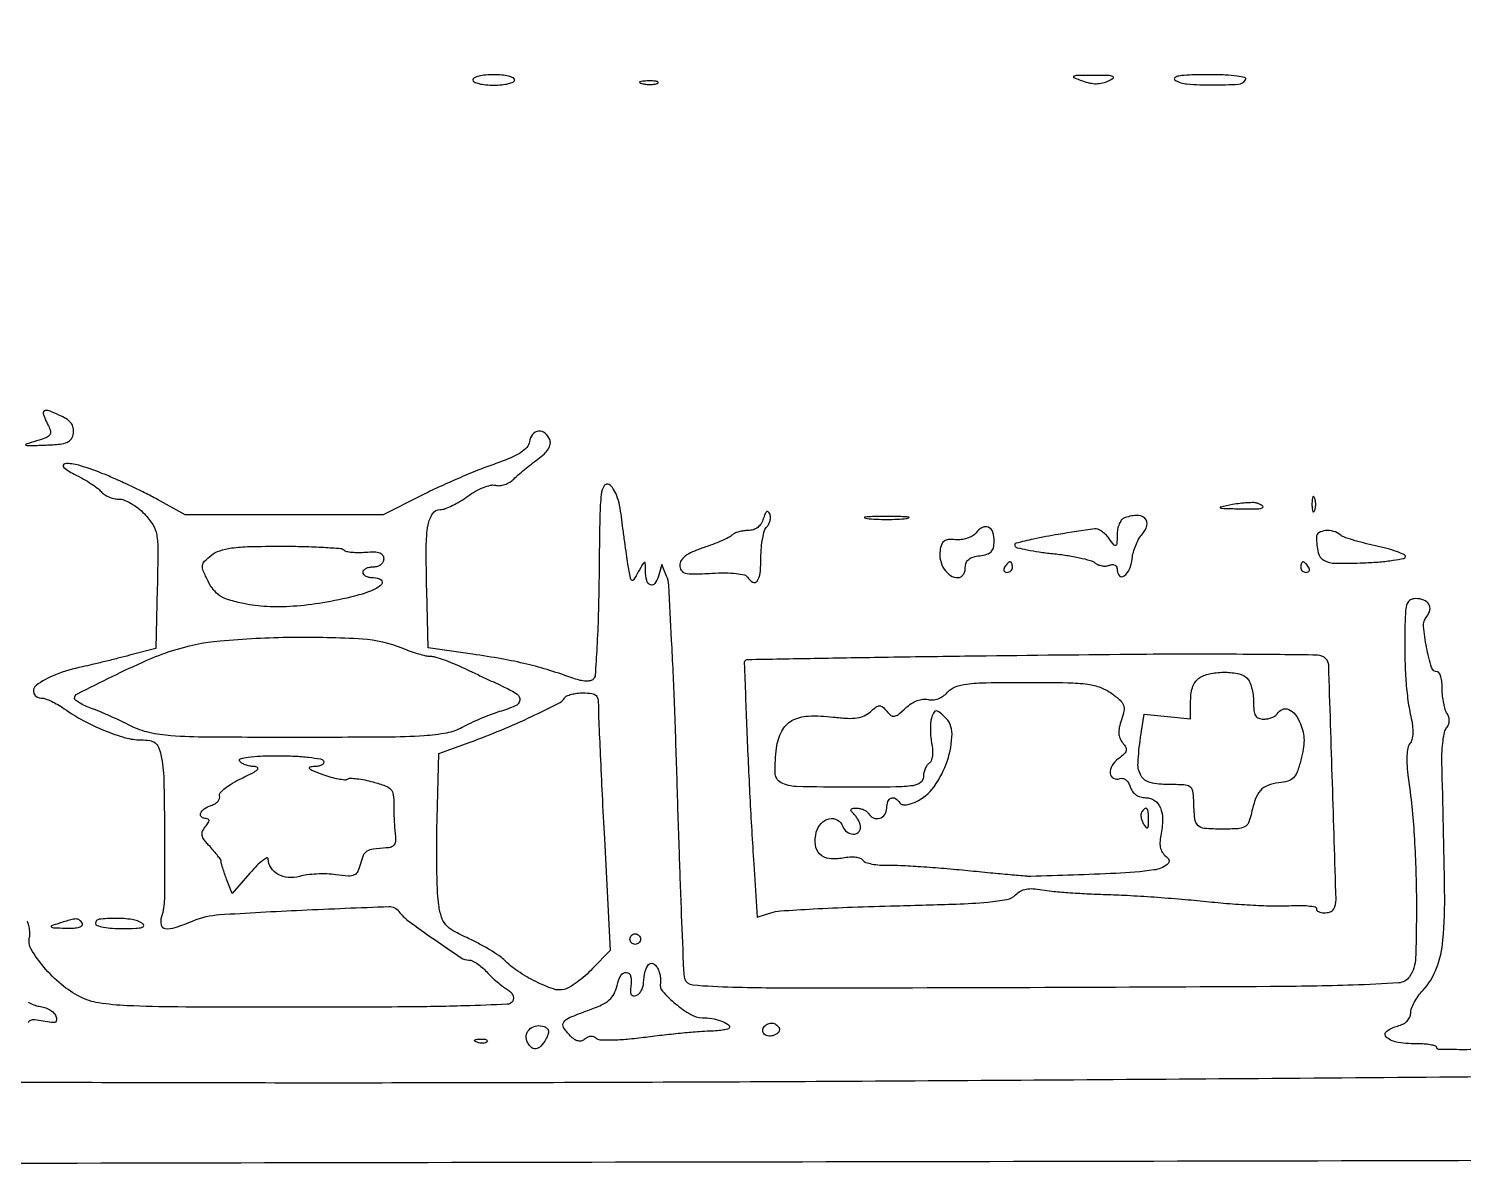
# Model space of a CAD drawing. Extents: x 0 to 2558, y 0 to 3412.
# Drawn here: x 1411.2 to 1685, y 2243.6 to 2459.8 of the extents above; entities that cross this region are included whole.
import ezdxf

# ---------------------------------------------------------------- set-up
doc = ezdxf.new("R2010")
doc.units = 0

msp = doc.modelspace()

# ---------------------------------------------------------------- linework, layer by layer
for points in [[(1923.086218, 2244.376059, -0.000011), (1814.032813, 2244.041497, -0.000207), (1693.057302, 2243.723101, -0.000126), (1550, 2243.441619, 0.000075), (1407.130468, 2243.17502, 0.000124), (1286.775, 2242.902503, 0.000001), (1177.44536, 2242.627485, 0.134519)], [(1176.555032, 2242.380365, -0.000002), (1098.265318, 2241.934774, -0.000173)], [(1102.150613, 2258.328759, 0.000012), (1205.122254, 2258.377188, 0.008936), (1210.5, 2258.475963, -0.007043), (1232.809399, 2258.970195, -0.001468), (1271.958846, 2259.170946, -0.001354), (1322.195419, 2259.144953, -0.000751), (1383.5, 2258.8551, 0.001097), (1441.521202, 2258.620946, 0.001019), (1500.9941, 2258.632595, 0.000884), (1567.795, 2258.899883, 0.000504), (1648.5, 2259.44692, -0.00015), (1691.2208, 2259.766768, -0.000104), (1739.478125, 2260.103506, -0.000105)], [(1495.680326, 2153.455514, 0.000008), (1467.716338, 2153.403437, 0.000123)], [(1687.860405, 2264.933714, -0.009195), (1683.744647, 2264.901273, -0.003365), (1680.281537, 2264.96097, -0.407395), (1679.999529, 2265.25, 0.312165), (1679.79816, 2265.541498, 0.036287), (1678.995762, 2265.779687, 0.033342), (1677.891899, 2265.945796, 0.020678), (1676.581787, 2266, -0.034722), (1672.602282, 2266.276689, -0.140215), (1670.399827, 2267.253508, -0.479391), (1670.422022, 2268.402586, -0.103247), (1672.5, 2269.410644, 0.055422), (1673.52889, 2269.793973, 0.07777), (1674.323898, 2270.364652, 0.090165), (1674.824653, 2271.076361, 0.108749), (1675, 2271.873029, -0.090006), (1675.159314, 2272.750884, -0.033004), (1675.681272, 2273.90405, -0.031426), (1676.431671, 2275.117463, -0.032693), (1677.319224, 2276.210439, 0.096207), (1679.935916, 2280.425364, 0.070243), (1681.160546, 2285.813039, 0.025052), (1681.473094, 2295.236352, 0.002067), (1680.955614, 2319.790441, -0.018421), (1680.980236, 2321.907047, -0.022045), (1681.164472, 2323.891975, -0.021458), (1681.461101, 2325.526305, -0.118112), (1681.853916, 2326.32398, 0.0779), (1682.223173, 2326.943868, 0.086041), (1682.368634, 2327.626016, 0.083308), (1682.277497, 2328.335271, 0.067582), (1681.95811, 2329.033538, -0.067966), (1681.599869, 2329.818337, -0.023807), (1681.298576, 2331.023914, -0.023128), (1681.089409, 2332.398146, -0.025027), (1681.015313, 2333.75, 0.025624), (1680.945563, 2334.995389, 0.040521), (1680.745621, 2336.045312, 0.048713), (1680.460115, 2336.789057, 0.284017), (1680.118715, 2337, -0.329549), (1678.984877, 2337.838357, -0.025905), (1678.015927, 2341.703356, -0.028233), (1677.462455, 2345.706573, -0.195863), (1678.046541, 2347.556078, 0.117972), (1678.65695, 2348.794748, 0.195369), (1678.470677, 2349.928308, 0.169321), (1677.500689, 2350.723325, 0.088008), (1675.940983, 2351, 0.124377), (1674.933427, 2350.745428, 0.178244), (1674.329718, 2350.061316, 0.076914), (1674.022192, 2348.664722, 0.01119), (1673.903108, 2345.75, 0.007164), (1673.880232, 2340.205461, 0.013584), (1674.047056, 2335.743224, 0.016441), (1674.416556, 2331.962158, 0.021352), (1675.01574, 2328.533103, -0.022489), (1675.322268, 2326.755056, -0.039653), (1675.391469, 2325.267333, -0.04975), (1675.236055, 2324.098616, -0.115789), (1674.844532, 2323.312672, 0.127889), (1674.448765, 2322.468352, 0.034569), (1674.278082, 2320.988383, 0.029328), (1674.302864, 2319.071504, 0.016993), (1674.54568, 2316.779569, -0.019121), (1675.66332, 2305.783776, -0.014313), (1676.082545, 2293.613511, -0.009185), (1675.9421, 2282.432997, -0.143321), (1674.766139, 2278.831841, -0.229305), (1672.686909, 2277.642339, -0.009695), (1663.970729, 2277.211094, -0.006172), (1648.237627, 2276.932548, -0.000457), (1605.206094, 2276.741233, -0.000389), (1560.197927, 2276.61728, -0.006891), (1545.66043, 2276.788909, -0.013248), (1537.980632, 2277.189241, -0.331673), (1536.483393, 2278.5, -0.042542), (1536.288406, 2280.037248, -0.000468), (1535.864621, 2290.573643, -0.00146), (1535.422294, 2302.738696, -0.00095), (1534.979074, 2316.793252, 0.002146), (1534.501703, 2330.862168, 0.003269), (1533.954901, 2343.073594, 0.001201), (1533.390646, 2353.573603, 0.083049), (1533.002837, 2355.293252), (1532.102122, 2357.5), (1531.437371, 2355.261247, -0.082932), (1530.754565, 2353.862483, -0.35148), (1529.919112, 2353.626578, -0.23559), (1529.207005, 2354.459652, -0.057151), (1528.964565, 2356.309017, 0.006288), (1528.92294, 2357.756552, 0.449275), (1528.757262, 2357.891898, 0.226981), (1528.511038, 2357.721295, 0.003123), (1527.592847, 2356.08831, -0.011506), (1526.695746, 2354.553633, -0.443187), (1526.346302, 2354.488435, -0.18819), (1526.07218, 2354.93667, -0.003835), (1525.619258, 2357.58831, -0.004176), (1525.332304, 2359.447285, -0.001991), (1524.992755, 2361.842566, -0.001974), (1524.657817, 2364.348131, -0.002806), (1524.38142, 2366.577872, 0.022473), (1524.014196, 2368.815601, 0.038987), (1523.483997, 2370.621757, 0.048564), (1522.819551, 2371.961115, 0.114238), (1522.035342, 2372.745856, 0.415008), (1521.082769, 2372.524317, 0.111804), (1520.519916, 2370.896236, 0.023196), (1520.252909, 2366.716007, 0.001687), (1520.090895, 2355.167984, -0.004408), (1519.950303, 2347.948285, -0.006834), (1519.688878, 2341.721, -0.002631), (1519.365081, 2336.409437, -0.181197), (1519.001632, 2335.605635, -0.151126), (1518.454567, 2335.31548, -0.056039), (1517.575814, 2335.248817, -0.046557), (1516.491872, 2335.38975, -0.03226), (1515.305635, 2335.739659, 0.013195), (1510.720234, 2337.284437, 0.015671), (1506.313812, 2338.490778, 0.014535), (1501.573869, 2339.485286, 0.009004), (1495.956932, 2340.390244), (1487.5, 2341.596957), (1487.220458, 2352.548479, -0.006643), (1487.119162, 2360.828364, -0.041505), (1487.474456, 2365.047318, -0.106683), (1488.335966, 2367.207138, -0.249675), (1489.824772, 2368, 0.089511), (1490.737874, 2368.164786, 0.024016), (1492.098364, 2368.748212, 0.023533), (1493.605944, 2369.572186, 0.022381), (1495.05572, 2370.547106, -0.030983), (1496.513001, 2371.491104, -0.034465), (1498.026087, 2372.210781, -0.036976), (1499.387705, 2372.63369, -0.120802), (1500.324213, 2372.621319, 0.091806), (1501.146188, 2372.563233, 0.054485), (1502.107388, 2372.7796, 0.052072), (1503.053217, 2373.218335, 0.061184), (1503.832936, 2373.824213, -0.016509), (1504.681035, 2374.613964, -0.006855), (1505.87554, 2375.626353, -0.006773), (1507.18596, 2376.676983, -0.00869), (1508.420998, 2377.605926, 0.031023), (1509.673566, 2378.63872, 0.068706), (1510.452466, 2379.597895, 0.096899), (1510.783081, 2380.498981, 0.131976), (1510.69366, 2381.355926, 0.131796), (1509.807959, 2382.574551, 0.198849), (1508.56608, 2382.941965, 0.199109), (1507.429209, 2382.323829, 0.132068), (1506.819551, 2380.94792, -0.142305), (1506.306599, 2379.850355, -0.071561), (1505.134773, 2378.847175, -0.043812), (1503.153525, 2377.821833, -0.013422), (1500, 2376.623452, 0.011649), (1496.98759, 2375.490901, 0.005977), (1493.26353, 2373.938891, 0.005936), (1489.465311, 2372.24868, 0.008902), (1486.194995, 2370.675532), (1478.889989, 2367), (1460.006588, 2367), (1441.123186, 2367), (1435.805056, 2369.918628, 0.009602), (1433.377902, 2371.190642, 0.005847), (1430.464844, 2372.604375, 0.005858), (1427.542829, 2373.938879, 0.01031), (1425.093626, 2374.963096, 0.020759), (1420.805254, 2376.450935, 0.091295), (1418.154605, 2376.744639, 0.680683), (1417.936901, 2376.050167, 0.057015), (1420.204004, 2374.611754, -0.016382), (1421.707725, 2373.820785, -0.016168), (1423.163186, 2372.929774, -0.016261), (1424.385113, 2372.068115, -0.057907), (1425.076449, 2371.407885, 0.075973), (1425.683471, 2370.868554, 0.044494), (1426.545109, 2370.413566, 0.043319), (1427.510917, 2370.103849, 0.055993), (1428.435354, 2370, -0.094761), (1429.466352, 2369.802833, -0.036614), (1430.781761, 2369.165615, -0.034614), (1432.144139, 2368.246492, -0.036043), (1433.347152, 2367.159539, -0.050666), (1434.939135, 2365.11984, -0.098341), (1435.674891, 2363.196915, -0.044629), (1435.909269, 2360.280243, -0.003973), (1435.784243, 2352.909539), (1435.5, 2341.5), (1430.5, 2340.169012, -0.003228), (1428.293784, 2339.596948, -0.002241), (1425.79375, 2338.977795, -0.00226), (1423.387925, 2338.404906, -0.004658), (1421.5, 2337.982853, 0.038535), (1416.392164, 2336.471656, 0.071831), (1412.629366, 2334.37628, 0.3499), (1412.258208, 2332.898757, 0.29399), (1413.654646, 2332, -0.084189), (1414.43325, 2331.867964, -0.024126), (1415.5717, 2331.407691, -0.023549), (1416.826062, 2330.755394, -0.023041), (1418.02299, 2329.98363, 0.031688), (1421.645827, 2327.73534, 0.026389), (1425.748484, 2325.807402, 0.027095), (1429.676147, 2324.451735, 0.067917), (1432.670545, 2324.021962, -0.03442), (1434.378901, 2323.892324, -0.126468), (1435.371011, 2323.477359, -0.135582), (1436.001595, 2322.653904, -0.041974), (1436.467243, 2321.149141, -0.048305), (1437.030032, 2316.468698, -0.004839), (1437.181695, 2305.196366, -0.003703), (1437.139924, 2293.69342, -0.074669), (1436.583878, 2290.25, 0.134342), (1436.520362, 2288.741277, 0.315197), (1437.31532, 2288.022513, 0.11173), (1439.206908, 2288.208699, 0.018785), (1442.637259, 2289.492904, -0.082891), (1447.658328, 2290.670546, -0.004869), (1463.366709, 2291.539075, -0.002258), (1479.977211, 2292.220159, -0.248437), (1481.918149, 2291.281262, 0.075299), (1483.691879, 2289.500947, 0.007431), (1488.616809, 2285.969547, 0.004891), (1493.789985, 2282.44987, 0.147978), (1495.276758, 2282, -0.112568), (1495.937798, 2281.849266, -0.034377), (1496.834884, 2281.339063, -0.032476), (1497.790959, 2280.611089, -0.030378), (1498.667621, 2279.75, 0.018059), (1499.577906, 2278.810747, 0.013818), (1500.636882, 2277.849015, 0.014027), (1501.67967, 2277.002947, 0.031802), (1502.523249, 2276.438138, -0.059638), (1503.193723, 2275.933142, -0.088708), (1503.625064, 2275.340511, -0.110406), (1503.768155, 2274.735638, -0.142438), (1503.616276, 2274.188138, -0.248559), (1502.538536, 2273.556703, -0.003207), (1494.437502, 2273.262329, -0.006007), (1482.900587, 2273.055865, -0.00147), (1463.901145, 2273, -0.000956), (1439.726043, 2273.046238, -0.010537), (1430.041329, 2273.287418, -0.026587), (1424.597861, 2273.828818, -0.080033), (1421.056888, 2274.970978, -0.056852), (1417.494086, 2277.332425, -0.04238), (1414.151087, 2280.663531, -0.042002), (1411.733927, 2284.059987, -0.198532), (1411.401235, 2286.37727, 0.076833), (1411.485277, 2287.249946, 0.040938), (1411.334439, 2288.326644, 0.03954), (1410.994144, 2289.426504, 0.049116)], [(1409.009167, 2314, 0.000534), (1408.770759, 2350.758837, 0.004981)], [(1411.131669, 2273.99695, 0.047916), (1412.20363, 2273.457482, 0.062797), (1413.266228, 2273.191744, -0.052612), (1414.29186, 2272.957268, -0.051418), (1415.254421, 2272.512753, -0.055896), (1416.016181, 2271.937197, -0.111879), (1416.433327, 2271.313152, -0.083348), (1416.588282, 2270.549108, -0.315884), (1416.336279, 2270.162909, -0.130188), (1415.622382, 2270.075525, -0.01507), (1414.017961, 2270.346408, 0.021091), (1412.40599, 2270.598648, 0.127451), (1411.574797, 2270.481098, 0.219957), (1411.144346, 2270.013214, 0.07784)], [(1203.285023, 2166.142602, 0.000082), (1318.131321, 2166.73943, 0.002111)]]:
    msp.add_lwpolyline(points, format="xyb")
for points in [[(1496, 2450, 0.295869), (1496.251055, 2449.612873, 0.04382), (1497.175, 2449.29375, 0.037669), (1498.467056, 2449.07239, 0.023598), (1500, 2449, 0.023598), (1501.532944, 2449.07239, 0.037669), (1502.825, 2449.29375, 0.04382), (1503.748945, 2449.612873, 0.295869), (1504, 2450, 0.295869), (1503.748945, 2450.387127, 0.04382), (1502.825, 2450.70625, 0.037669), (1501.532944, 2450.92761, 0.023598), (1500, 2451, 0.023598), (1498.467056, 2450.92761, 0.037669), (1497.175, 2450.70625, 0.04382), (1496.251055, 2450.387127, 0.295869)], [(1612.33913, 2449.808009, 0.035311), (1613.744312, 2449.405917, 0.052639), (1615.014927, 2449.274672, 0.057504), (1616.197746, 2449.413859, 0.054695), (1617.33913, 2449.819276, 0.050236), (1618.214494, 2450.35713, 0.592973), (1618.167187, 2450.667975, 0.083252), (1617.277351, 2450.832818, 0.004827), (1614.5, 2450.853372, 0.002354), (1611.331609, 2450.831317, 0.11017), (1610.707796, 2450.684515, 0.646878), (1610.714637, 2450.441456, 0.011253)], [(1630, 2450, 0.125169), (1632.300736, 2449.225562, 0.018915), (1637.195945, 2449.040314, 0.014665), (1642.134308, 2449.185186, 0.244337), (1643.5, 2450, 0.495518), (1643.33494, 2450.429973, 0.037032), (1641.909677, 2450.733931, 0.025398), (1639.604559, 2450.93104, 0.009119), (1636.309017, 2450.984687, 0.006882), (1632.779818, 2450.929185, 0.031345), (1630.73557, 2450.740256, 0.12698), (1629.982077, 2450.415059, 0.516745)], [(1528.269032, 2449.307009, 0.037336), (1529.036634, 2449.167106, 0.029507), (1529.880008, 2449.127736, 0.030339), (1530.671085, 2449.185595, 0.06278), (1531.269032, 2449.344063, 0.31318), (1531.386009, 2449.52287, 0.333666), (1531.257153, 2449.684921, 0.052471), (1530.580113, 2449.787295, 0.014395), (1529.5, 2449.805051, 0.012823), (1528.431793, 2449.764444, 0.080377), (1527.900903, 2449.643467, 0.597527), (1527.883358, 2449.48334, 0.087174)], [(1414, 2386.434259, 0.085648), (1414.056216, 2386.108486, 0.012359), (1414.298879, 2385.476243, 0.013712), (1414.627892, 2384.736738, 0.011341), (1415.01746, 2383.967375, -0.063362), (1415.420011, 2382.913416, -0.229378), (1415.272603, 2382.230755, -0.13616), (1414.550073, 2381.696697, -0.018875), (1412.76746, 2381.089853, 0.004516), (1410.733492, 2380.461998, 0.687311), (1410.723296, 2380.28654, 0.114906), (1411.215829, 2380.188896, 0.001384), (1414.5, 2380.306737, 0.013711), (1417.228275, 2380.487211, 0.077702), (1418.635887, 2380.844483, 0.152076), (1419.400949, 2381.496108, 0.105751), (1419.795783, 2382.568625, 0.087008), (1419.764434, 2383.561755, 0.102894), (1419.390392, 2384.421882, 0.086682), (1418.641844, 2385.166251, 0.045566), (1417.49873, 2385.818625, 0.007259), (1415.590238, 2386.654951, 0.056138), (1414.656865, 2386.929759, 0.202746), (1414.199494, 2386.824649, 0.240702)], [(1641, 2368.931029, 0.002302), (1638.689971, 2368.479278, 0.674964), (1638.66361, 2368.338897, 0.135176), (1639.024421, 2368.227189, 0.000953), (1642.25, 2368.131641, 0.009012), (1645.289442, 2368.102211, 0.071605), (1646.675027, 2368.313476, 0.621344), (1646.737891, 2368.691964, 0.077437), (1645.75, 2369.192399, 0.075371), (1645.048509, 2369.30839, 0.017096), (1643.839062, 2369.283252, 0.017328), (1642.431633, 2369.156776, 0.016062)], [(1656.157895, 2369, 0.017491), (1656.189089, 2368.10856, 0.078554), (1656.306058, 2367.601562, 0.447206), (1656.474999, 2367.540618, 0.174857), (1656.662281, 2367.75, 0.057986), (1656.818615, 2368.320008, 0.037979), (1656.87034, 2369, 0.037979), (1656.818615, 2369.679992, 0.057986), (1656.662281, 2370.25, 0.174857), (1656.474999, 2370.459382, 0.447206), (1656.306058, 2370.398438, 0.078554), (1656.189089, 2369.89144, 0.017491)], [(1551.45067, 2366.25, -0.066382), (1551.016347, 2365.297114, -0.086518), (1550.376257, 2364.585941, -0.089645), (1549.552719, 2364.150334, -0.077083), (1548.583369, 2364, 0.036747), (1547.677761, 2363.933354, 0.033481), (1546.762302, 2363.734535, 0.035136), (1545.967656, 2363.443531, 0.084992), (1545.45, 2363.096289, -0.07498), (1544.826738, 2362.659981, -0.011601), (1543.457187, 2362.018781, -0.012714), (1541.792536, 2361.335986, -0.010749), (1540, 2360.697216, 0.021668), (1537.926437, 2359.906876, 0.058046), (1536.559778, 2359.118117, 0.089414), (1535.774714, 2358.280522, 0.144667), (1535.5, 2357.350927, 0.147143), (1535.787786, 2356.394187, 0.188311), (1536.533489, 2355.868375, 0.066575), (1538.098914, 2355.697162, 0.007697), (1541.637411, 2355.836682, -0.014646), (1544.190126, 2355.90182, -0.026488), (1546.276891, 2355.783284, -0.0282), (1547.836753, 2355.521795, -0.201343), (1548.446428, 2355.086682, 0.129167), (1549.440466, 2354.141311, 0.385502), (1550.278334, 2354.339698, 0.125244), (1550.848275, 2355.885598, 0.026013), (1551, 2358.8, -0.021269), (1551.081677, 2360.719216, -0.025236), (1551.326797, 2362.516797, -0.025291), (1551.681174, 2363.986806, -0.125215), (1552.1125, 2364.7125, 0.076773), (1552.497143, 2365.23767, 0.062924), (1552.738051, 2365.891094, 0.064312), (1552.805366, 2366.568169, 0.089666), (1552.679801, 2367.1625, 0.102521), (1552.397601, 2367.582709, 0.368913), (1552.099916, 2367.603052, 0.137651), (1551.785741, 2367.197067, 0.022484)], [(1571.25, 2366.271532, 0.016375), (1572.957332, 2366.149287, 0.009683), (1575, 2366.109723, 0.009683), (1577.042668, 2366.149287, 0.016375), (1578.75, 2366.271532, 0.095407), (1579.221145, 2366.41442, 0.741699), (1579.195312, 2366.548567, 0.021699), (1577.688407, 2366.640349, 0.00436), (1575, 2366.663794, 0.00436), (1572.311593, 2366.640349, 0.021699), (1570.804688, 2366.548567, 0.741699), (1570.778855, 2366.41442, 0.095407)], [(1620.25, 2366.337719, 0.145298), (1619.768096, 2365.954276, 0.056555), (1619.357845, 2365.198163, 0.049756), (1619.072816, 2364.22424, 0.043366), (1618.968197, 2363.166667, -0.005991), (1618.926101, 2361.406193, -0.290277), (1618.735537, 2361.128192, -0.335808), (1618.429584, 2361.204069, -0.00716), (1617.412485, 2362.5, 0.038763), (1616.741167, 2363.252269, 0.043467), (1615.985403, 2363.860724, 0.048221), (1615.259416, 2364.252244, 0.137035), (1614.694289, 2364.32374, 0.004105), (1607.738231, 2363.238705, 0.012211), (1602.998521, 2362.340101, 0.009194), (1599.675833, 2361.561508, 0.506649), (1599.469013, 2361.050138, 0.197183), (1599.926492, 2360.718087, 0.009729), (1601.782637, 2360.30492, 0.014508), (1604.063555, 2359.912088, 0.009861), (1606.678487, 2359.591959, -0.012591), (1609.351013, 2359.249956, -0.015711), (1611.811071, 2358.792438, -0.013992), (1613.828845, 2358.291638, -0.105758), (1614.693863, 2357.839108, 0.074909), (1615.295933, 2357.475597, 0.055721), (1616.0427, 2357.258983, 0.056036), (1616.813691, 2357.213411, 0.078534), (1617.487265, 2357.35674, -0.074924), (1618.120899, 2357.49633, -0.1609), (1618.599827, 2357.373123, -0.168232), (1618.897496, 2356.994756, -0.083506), (1619, 2356.385282, 0.204555), (1619.437649, 2355.360286, 0.371297), (1620.287508, 2355.315484, 0.126345), (1621.313337, 2356.634346, 0.074146), (1621.833664, 2358.577119, -0.038085), (1622.072404, 2359.81985, -0.02884), (1622.514138, 2361.136956, -0.029497), (1623.07682, 2362.331443, -0.05814), (1623.681625, 2363.186987, 0.116378), (1624.645021, 2364.951341, 0.281103), (1624.250369, 2366.323868, 0.206351), (1622.631601, 2366.888775, 0.078233)], [(1592.013941, 2363.516798, -0.089813), (1591.33074, 2362.942597, -0.050517), (1590.337722, 2362.50053, -0.048231), (1589.20908, 2362.246366, -0.056741), (1588.113856, 2362.233493, 0.04092), (1586.782842, 2362.259869, 0.136893), (1585.965786, 2361.976282, 0.152375), (1585.464158, 2361.332872, 0.054794), (1585.173236, 2360.194958, 0.090875), (1585.24846, 2358.335404, 0.091363), (1585.978541, 2356.627216, 0.101712), (1587.186019, 2355.42804, 0.145826), (1588.622445, 2355, 0.139121), (1589.147759, 2355.149049, 0.100041), (1589.595343, 2355.567988, 0.085548), (1589.896738, 2356.19457, 0.069528), (1590, 2356.933578, -0.093191), (1590.168355, 2357.82901, -0.129053), (1590.64647, 2358.486994, -0.101063), (1591.487266, 2358.929314, -0.042097), (1592.75, 2359.183578, 0.041196), (1594.121958, 2359.457269, 0.126433), (1594.932784, 2359.933197, 0.141381), (1595.362085, 2360.70506, 0.056731), (1595.5, 2361.916667, 0.076196), (1595.228777, 2363.686104, 0.21217), (1594.416262, 2364.608148, 0.239398), (1593.271418, 2364.562754, 0.092384)], [(1657.013655, 2362.75, 0.05203), (1657.360624, 2359.74326, 0.216533), (1658.431435, 2358.320963, 0.122724), (1660.647655, 2357.743846, 0.01288), (1666.048692, 2357.826147, 0.010037), (1669.097177, 2358.012543, 0.016496), (1671.664303, 2358.306804, 0.010411), (1673.70984, 2358.653594, 0.359948), (1674, 2359.004431, 0.298014), (1673.744316, 2359.395312, 0.016212), (1672.310937, 2359.967553, 0.020891), (1670.453856, 2360.553515, 0.013285), (1668.25, 2361.086528, -0.009784), (1665.978608, 2361.619075, -0.012505), (1663.91, 2362.202454, -0.01046), (1662.214619, 2362.765799, -0.096128), (1661.55, 2363.158245, 0.116722), (1660.29716, 2363.830793, 0.087731), (1658.733187, 2363.964463, 0.109863), (1657.47534, 2363.56348, 0.269846)], [(1471.38697, 2360.279696, 0.146294), (1471.872481, 2360.017685, 0.025775), (1472.908054, 2359.858203, 0.026006), (1474.181333, 2359.795426, 0.020804), (1475.553637, 2359.856314, -0.021842), (1477.242323, 2359.92773, -0.088764), (1478.250602, 2359.745842, -0.167081), (1478.794769, 2359.299784, -0.13915), (1479, 2358.576618, -0.118502), (1478.850832, 2357.956066, -0.108274), (1478.432865, 2357.447077, -0.095351), (1477.789459, 2357.1142, -0.071953), (1477, 2357, 0.048028), (1476.234582, 2356.926307, 0.068025), (1475.5875, 2356.70625, 0.088204), (1475.151477, 2356.381882, 0.191087), (1475, 2356, 0.197505), (1475.157031, 2355.617971, 0.086035), (1475.611979, 2355.29375, 0.065972), (1476.285923, 2355.073574, 0.046036), (1477.083333, 2355, -0.151039), (1478.498576, 2354.562506, -0.474019), (1478.572239, 2353.706848, -0.10067), (1476.681135, 2352.492804, -0.031394), (1473.450463, 2351.4676, -0.018965), (1467.355637, 2350.190238, -0.025265), (1461.738197, 2349.523448, -0.028181), (1456.68034, 2349.466393, -0.041572), (1452.278836, 2350.03362, -0.01999), (1449.467227, 2350.755246, -0.068182), (1447.751433, 2351.536681, -0.087843), (1446.547165, 2352.633543, -0.048506), (1445.486892, 2354.325202, -0.016282), (1444.577246, 2356.306697, -0.129225), (1444.436961, 2357.296554, -0.164171), (1444.823337, 2358.113704, -0.030677), (1446.06195, 2359.25, -0.090628), (1447.697348, 2360.143944, -0.047398), (1449.967311, 2360.662907, -0.02668), (1453.442894, 2360.929962, -0.005835), (1459.444117, 2361, -0.005991), (1463.797061, 2360.947841, -0.009069), (1467.581632, 2360.788411, -0.004476), (1470.761124, 2360.568065, -0.17868)], [(1597.5, 2357, 0.082592), (1597.343488, 2356.6179, 0.161196), (1597.3746, 2356.29375, 0.182303), (1597.586039, 2356.078288, 0.108972), (1597.940983, 2356, 0.093332), (1598.345238, 2356.076123, 0.09642), (1598.688914, 2356.29375, 0.099167), (1598.918938, 2356.618444, 0.105053), (1599, 2357, 0.042167), (1598.967655, 2357.382849, 0.061769), (1598.870461, 2357.70625, 0.081139), (1598.727648, 2357.92554, 0.210953), (1598.559017, 2358, 0.151918), (1598.34829, 2357.934461, 0.038439), (1598.066025, 2357.70625, 0.035638), (1597.768994, 2357.382774, 0.029505)], [(1654, 2357, 0.105053), (1654.081062, 2356.618444, 0.099167), (1654.311086, 2356.29375, 0.09642), (1654.654762, 2356.076123, 0.093332), (1655.059017, 2356, 0.108972), (1655.413961, 2356.078288, 0.182303), (1655.6254, 2356.29375, 0.161196), (1655.656512, 2356.6179, 0.082592), (1655.5, 2357, 0.029505), (1655.231006, 2357.382774, 0.035638), (1654.933975, 2357.70625, 0.038439), (1654.65171, 2357.934461, 0.151918), (1654.440983, 2358, 0.210953), (1654.272352, 2357.92554, 0.081139), (1654.129539, 2357.70625, 0.061769), (1654.032345, 2357.382849, 0.042167)], [(1482.492777, 2341.567464, 0.013891), (1484.04844, 2340.967657, 0.014291), (1485.620442, 2340.461259, 0.014154), (1487.005506, 2340.100572, 0.0571), (1487.872124, 2340.002778, -0.070499), (1488.772732, 2339.876727, -0.013643), (1490.343686, 2339.378514, -0.014264), (1492.157792, 2338.689632, -0.012745), (1494, 2337.873723, 0.000532), (1495.978163, 2336.939163, 0.000374), (1498.205185, 2335.891964, 0.000378), (1500.337542, 2334.893193, 0.000793), (1501.996376, 2334.120946, -0.038452), (1504.467364, 2332.735604, -0.300025), (1504.956439, 2331.578812, -0.249813), (1504.097435, 2330.500269, -0.029674), (1501.126178, 2329.418071, 0.017305), (1499.484813, 2328.865812, 0.009823), (1497.537065, 2328.090525, 0.009799), (1495.603105, 2327.231366, 0.015917), (1494, 2326.418071, -0.077934), (1491.00807, 2325.340255, -0.032221), (1486.72717, 2324.798878, -0.013793), (1479.411101, 2324.551574, -0.001551), (1462.787561, 2324.5, -0.001436), (1445.410018, 2324.549914, -0.015537), (1438.394552, 2324.808306, -0.039815), (1434.223845, 2325.427873, -0.060705), (1430.787561, 2326.675686, 0.007045), (1428.908385, 2327.596197, 0.005206), (1426.804783, 2328.563482, 0.005262), (1424.797731, 2329.435943, 0.011753), (1423.25, 2330.047006, -0.017977), (1422.004867, 2330.556599, -0.026418), (1420.954688, 2331.09966, -0.024611), (1420.173715, 2331.610524, -0.240033), (1420, 2331.951531, -0.283055), (1420.536772, 2332.823741, -0.00295), (1427.211889, 2336.143735, -0.00959), (1433.695799, 2339.168247, -0.024962), (1438.5, 2341.017087, -0.056813), (1447.767339, 2342.933815, -0.019487), (1461.477649, 2343.640222, -0.018157), (1474.938833, 2343.319795, -0.084115)], [(1592, 2340.004467, 0.00047), (1575.292806, 2339.774561, 0.000773), (1561.161542, 2339.544967, 0.00005), (1548.449476, 2339.317492, 0.124298), (1548.103122, 2339.223379, 0.281031), (1547.808896, 2338.697645, 0.000345), (1548.295699, 2326.026048, 0.003122), (1548.88218, 2313.097646, 0.003251), (1549.623349, 2300.350775), (1550.279721, 2290.20155), (1552.88986, 2291.034509, -0.060458), (1554.726784, 2291.384242, -0.002895), (1560.976913, 2291.769599, -0.004703), (1568.42257, 2292.115186, -0.003366), (1576.754951, 2292.367256, 0.002493), (1588.248776, 2292.694866, 0.01447), (1594.302726, 2293.073234, 0.024204), (1597.952299, 2293.586622, 0.150431), (1599.603251, 2294.460394, -0.07298), (1600.537827, 2295.155787, -0.076715), (1601.617248, 2295.538669, -0.062669), (1602.938653, 2295.621444, -0.030717), (1604.61491, 2295.412465, 0.022803), (1606.484208, 2295.14933, 0.005526), (1609.594525, 2294.88996, 0.005657), (1613.172328, 2294.672047, 0.005598), (1616.76661, 2294.534245, -0.007102), (1620.861574, 2294.364915, -0.003584), (1626.018942, 2294.041133, -0.003558), (1631.343337, 2293.630435, -0.005283), (1636, 2293.188292, 0.007085), (1640.405039, 2292.786059, 0.006459), (1644.957813, 2292.49441, 0.006474), (1649.033333, 2292.339029, 0.020762), (1651.75, 2292.383476, -0.015065), (1653.762811, 2292.439343, -0.025018), (1655.457813, 2292.350437, -0.022567), (1656.73963, 2292.159913, -0.35884), (1657, 2291.843835, 0.29689), (1657.381565, 2291.257875, 0.097302), (1658.435055, 2291.019641, 0.084889), (1659.613331, 2291.18685, 0.18951), (1660.302765, 2291.75, 0.136013), (1660.743599, 2293.544153, 0.000479), (1660.06671, 2315.809416, 0.000363), (1659.345684, 2338.280476, 0.190401), (1658.804402, 2339.528932, 0.195427), (1657.186525, 2340.211831, 0.001575), (1642.998255, 2340.35753, 0.00395), (1623.412558, 2340.34221, 0.001034)], [(1643.8, 2335.8, -0.097261), (1644.26182, 2335.112471, -0.034257), (1644.6475, 2333.983125, -0.032464), (1644.9115, 2332.651364, -0.03271), (1645, 2331.3, 0.025525), (1645.085573, 2329.624852, 0.107815), (1645.397044, 2328.675042, 0.170434), (1645.988694, 2328.175191, 0.091219), (1646.940983, 2328, 0.046881), (1647.729296, 2328.074077, 0.046318), (1648.49335, 2328.29375, 0.050262), (1649.123976, 2328.616444, 0.111412), (1649.5, 2329, -0.158272), (1650.505622, 2329.852682, -0.199815), (1651.714332, 2329.846525, -0.132746), (1652.944582, 2328.884849, -0.06275), (1653.949835, 2327.121109, -0.042626), (1654.45475, 2325.531183, -0.05204), (1654.638873, 2323.982191, -0.04566), (1654.507185, 2322.273806, -0.023716), (1654.049232, 2320.182832, -0.022947), (1653.331843, 2317.934926, -0.103629), (1652.602494, 2316.775018, -0.130833), (1651.56043, 2316.146455, -0.045837), (1649.828925, 2315.811723, 0.063477), (1647.716651, 2315.325751, 0.125784), (1646.310295, 2314.357049, 0.098403), (1645.332229, 2312.653555, 0.029419), (1644.540509, 2309.75, -0.053073), (1644.033858, 2308.186792, -0.174739), (1643.294234, 2307.417067, -0.102717), (1641.979525, 2307.074864, -0.012481), (1638.980948, 2307, -0.018277), (1635.63415, 2307.122382, -0.182387), (1634.38389, 2307.701702, -0.172789), (1633.792621, 2308.977834, -0.01605), (1633.582494, 2312.5, 0.038529), (1633.393388, 2314.302843, 0.212586), (1632.854805, 2315.089298, 0.127575), (1631.732191, 2315.433632, 0.010959), (1628.704636, 2315.5, -0.056436), (1625.281604, 2315.887601, -0.206654), (1623.560559, 2317.15057, -0.146072), (1622.958589, 2319.609832, -0.024709), (1623.444032, 2324.475347), (1624.11131, 2328.925076), (1628.555655, 2328.475366), (1633, 2328.025656), (1633, 2331.463138, -0.036373), (1633.111926, 2332.999683, -0.057246), (1633.451403, 2334.276858, -0.068979), (1634.003513, 2335.259503, -0.098755), (1634.75, 2335.919901, -0.087311), (1636.870534, 2336.701734, -0.048112), (1639.632943, 2336.93127, -0.04839), (1642.241728, 2336.643267, -0.145704)], [(1520, 2329.751961, 0.010601), (1520.046043, 2327.580617, 0.000667), (1520.325779, 2321.188864, 0.000982), (1520.684241, 2313.573426, 0.000729), (1521.109036, 2305.162065), (1522.218072, 2283.820208), (1518.874211, 2280.370219, -0.021215), (1517.440103, 2279.010999, -0.021256), (1515.896859, 2277.77912, -0.021656), (1514.462229, 2276.823004, -0.0748), (1513.43418, 2276.394124, -0.146), (1511.377305, 2276.484783, -0.03129), (1508.045591, 2277.879917, -0.033048), (1504.605064, 2279.873617, -0.048572), (1501.907767, 2282.092233, 0.049233), (1500.963537, 2282.866807, 0.01231), (1499.276104, 2283.934182, 0.012456), (1497.275946, 2285.064769, 0.012239), (1495.210305, 2286.101308, -0.016737), (1492.275857, 2287.607008, -0.084017), (1490.840053, 2288.756718, -0.107829), (1490.040849, 2290.175048, -0.036406), (1489.507433, 2292.5, -0.02814), (1489.28599, 2294.788004, -0.00532), (1489.161882, 2298.982596, -0.005669), (1489.124567, 2303.891048, -0.005172), (1489.19582, 2308.95139), (1489.5, 2321.40278), (1495.5, 2323.594003, 0.011149), (1501.410295, 2325.903078, 0.01106), (1507.227741, 2328.479173, 0.006407), (1512.324007, 2330.952287, 0.139037), (1513.539896, 2332.064553, -0.152189), (1513.955659, 2332.425662, -0.038342), (1514.81212, 2332.725212, -0.035564), (1515.89077, 2332.931219, -0.029412), (1517.059017, 2333, -0.032892), (1518.730865, 2332.889899, -0.177698), (1519.523634, 2332.473899, -0.159932), (1519.905347, 2331.616023, -0.025373)], [(1617.947009, 2332.881057, -0.024559), (1619.533299, 2331.583137, -0.121123), (1620.175883, 2330.633455, -0.137823), (1620.261906, 2329.558789, -0.035361), (1619.801409, 2327.860167, 0.03012), (1619.390736, 2326.4058, 0.068112), (1619.300667, 2325.267654, 0.085291), (1619.521231, 2324.31368, 0.07397), (1620.054121, 2323.434788, -0.056464), (1620.615819, 2322.577297, -0.188063), (1620.678763, 2321.918997, -0.14315), (1620.274977, 2321.276129, -0.028655), (1619.201114, 2320.428313, 0.107686), (1618.006799, 2319.134002, 0.153014), (1617.656811, 2317.618919, 0.263112), (1618.27675, 2316.695452, 0.210903), (1619.492417, 2316.635464, -0.149389), (1620.058068, 2316.675024, -0.110544), (1620.626908, 2316.402376, -0.088399), (1621.12396, 2315.843941, -0.060984), (1621.477046, 2315.072321, 0.077011), (1621.909484, 2314.201803, 0.087068), (1622.570637, 2313.544697, 0.084573), (1623.43302, 2313.138826, 0.067889), (1624.450756, 2313, -0.15401), (1626.115225, 2312.474855, -0.146251), (1627.21819, 2311.080138, -0.099029), (1627.633753, 2308.812656, -0.045341), (1627.311826, 2305.809128, 0.038848), (1627.140382, 2304.384149, 0.080909), (1627.273244, 2303.276558, 0.094698), (1627.727729, 2302.381144, 0.070342), (1628.524379, 2301.605832, -0.50662), (1628.526551, 2300.218217, -0.124505), (1626.012551, 2299.194316, -0.024497), (1618.716902, 2298.535583, -0.002919), (1602.5, 2297.96412, -0.028933), (1601.776979, 2297.984706, -0.000756), (1598.5625, 2298.267749, -0.001592), (1594.787415, 2298.618025, -0.001087), (1590.5, 2299.039027, 0.004228), (1585.98286, 2299.453959, 0.004363), (1581.506441, 2299.787708, 0.004219), (1577.623554, 2300.010265, 0.01858), (1575.330436, 2300.037007, -0.024095), (1573.685724, 2300.074328, -0.031314), (1572.192272, 2300.274862, -0.032455), (1571.013878, 2300.589567, -0.174583), (1570.502455, 2300.996027, 0.172503), (1570.023461, 2301.379881, 0.054256), (1569.114938, 2301.588324, 0.045031), (1567.93789, 2301.620253, 0.030651), (1566.607888, 2301.454262, -0.077973), (1564.022188, 2301.377146, -0.164031), (1562.235345, 2302.242451, -0.173307), (1561.397552, 2303.970432, -0.088768), (1561.565349, 2306.404347, -0.124303), (1562.474377, 2308.095376, -0.155615), (1564.010835, 2308.978082, -0.185142), (1565.578883, 2308.735592, -0.172898), (1566.638374, 2307.5, 0.139251), (1567.408511, 2306.472356, 0.148967), (1568.583837, 2306.036409, 0.196707), (1569.580252, 2306.376626, 0.216624), (1570, 2307.3, 0.073375), (1569.913724, 2307.884742, 0.038655), (1569.6475, 2308.570625, 0.037433), (1569.259276, 2309.24499, 0.047088), (1568.8, 2309.8, -0.027014), (1568.246546, 2310.416722, -0.263223), (1568.191871, 2310.75, -0.281901), (1568.448008, 2310.952545, -0.029895), (1569.240983, 2311, -0.054895), (1569.914525, 2310.925828, -0.049386), (1570.581475, 2310.70625, -0.052462), (1571.143842, 2310.383087, -0.098018), (1571.5, 2310, 0.148632), (1572.461727, 2309.152889, 0.178179), (1573.657809, 2309.063787, 0.177865), (1574.627782, 2309.771527, 0.14817), (1575, 2311, -0.086633), (1575.219241, 2312.255846, -0.210102), (1575.853951, 2312.923846, -0.248469), (1576.684878, 2312.848604, -0.110406), (1577.476694, 2312.03771, 0.181492), (1577.895091, 2311.71423, 0.088908), (1578.573627, 2311.631226, 0.061937), (1579.476452, 2311.7949, 0.031127), (1580.560271, 2312.209415, 0.132752), (1584.044805, 2315.094043, 0.072552), (1586.577342, 2320.073528, 0.077366), (1587.462615, 2325.193144, 0.21629), (1586.046805, 2328.457642, 0.014233), (1584.939615, 2329.403733, 0.17644), (1584.424191, 2329.579905, 0.269059), (1584.035643, 2329.344029, 0.033291), (1583.603426, 2328.408929, 0.066352), (1583.39696, 2327.542366, 0.023639), (1583.327993, 2326.269204, 0.022971), (1583.383565, 2324.848121, 0.025112), (1583.569678, 2323.480278, -0.030219), (1583.739896, 2322.125923, -0.046601), (1583.706251, 2320.946906, -0.057476), (1583.488803, 2320.044623, -0.168032), (1583.089807, 2319.555504, 0.104455), (1582.672091, 2319.157109, 0.051542), (1582.320131, 2318.509654, 0.047964), (1582.080795, 2317.733401, 0.050848), (1582, 2316.940983, -0.244591), (1581.441474, 2315.867536, -0.118643), (1579.961812, 2315.284952, -0.032199), (1576.731277, 2315.043734, -0.002538), (1568.116631, 2315, -0.005231), (1557.730411, 2315.108663, -0.116859), (1554.836493, 2315.858666, -0.273748), (1553.697968, 2317.715042, -0.036842), (1553.973949, 2322.475508, -0.085249), (1554.982469, 2325.716871, -0.150824), (1556.916992, 2327.707425, -0.115671), (1560.047439, 2328.573677, -0.039463), (1564.788609, 2328.387539, 0.015646), (1567.525087, 2328.149322, 0.049484), (1569.361019, 2328.228947, 0.072678), (1570.725627, 2328.632198, 0.075929), (1571.895226, 2329.405181, -0.022078), (1572.987124, 2330.308965, -0.156099), (1573.628706, 2330.534162, -0.19228), (1574.209864, 2330.32067, -0.03654), (1575.006708, 2329.491917, 0.053778), (1575.810614, 2328.71143, 0.210425), (1576.465992, 2328.545223, 0.130848), (1577.233086, 2328.893921, 0.016833), (1578.60206, 2330.09588, -0.042727), (1579.687194, 2330.95344, -0.054584), (1580.820202, 2331.535147, -0.061956), (1581.916905, 2331.805286, -0.093656), (1582.895153, 2331.737669, 0.084525), (1583.827778, 2331.656204, 0.068362), (1584.810275, 2331.87388, 0.063699), (1585.760703, 2332.370823, 0.05662), (1586.598171, 2333.108478, -0.116772), (1588.083858, 2334.130883, -0.06148), (1590.268215, 2334.682701, -0.027394), (1593.969519, 2334.941711, -0.003772), (1601.69548, 2335, -0.004054), (1609.553931, 2334.936276, -0.028366), (1613.377648, 2334.656896, -0.058793), (1615.833229, 2334.037456, -0.068127)], [(1467.5, 2320, -0.232011), (1467.537648, 2319.615566, -0.163458), (1467.25909, 2319.272773, -0.090849), (1466.651639, 2319.027922, -0.042889), (1465.809017, 2318.929538, 0.044148), (1464.897206, 2318.820753, 0.603454), (1464.825653, 2318.56994, 0.096532), (1465.436271, 2318.178278, 0.006612), (1467.365495, 2317.441901, 0.017935), (1468.908755, 2316.938109, 0.023663), (1470.348546, 2316.597411, 0.022218), (1471.540634, 2316.42868, 0.163882), (1472.092421, 2316.55712, -0.14793), (1472.649837, 2316.705311, -0.019581), (1473.881541, 2316.615185, -0.021311), (1475.371149, 2316.382711, -0.016402), (1476.973372, 2316.00717, -0.020235), (1479.294716, 2315.280187, -0.120876), (1480.34437, 2314.585644, -0.153058), (1480.826893, 2313.565744, -0.038694), (1480.939706, 2311.712413, 0.008957), (1480.941626, 2310.299974, 0.006272), (1480.99225, 2308.709271, 0.006329), (1481.079191, 2307.186074, 0.013103), (1481.193262, 2306, -0.039454), (1481.246574, 2304.767234, -0.136149), (1481.007684, 2304.011807, -0.168368), (1480.451428, 2303.57985, -0.069044), (1479.5, 2303.39806, 0.01595), (1476.977097, 2303.188624, 0.108991), (1475.804533, 2302.784571, 0.15365), (1475.107513, 2301.984886, 0.041547), (1474.558006, 2300.375091, -0.045207), (1474.04266, 2298.900701, -0.18295), (1473.378998, 2298.241153, -0.12297), (1472.277219, 2298.045577, -0.016076), (1469.889371, 2298.288013, 0.025501), (1468.139118, 2298.432458, 0.018804), (1466.194245, 2298.420296, 0.019102), (1464.352091, 2298.268797, 0.039782), (1462.941035, 2297.983089, -0.089496), (1460.789831, 2297.765546, -0.108228), (1458.851339, 2298.351095, -0.122022), (1457.49587, 2299.618435, -0.13604), (1456.958373, 2301.321429, 0.539), (1456.688983, 2301.4854, 0.055084), (1455.920951, 2301.012399, 0.031611), (1454.806324, 2300.024379, 0.014729), (1453.485178, 2298.614399), (1450.053609, 2294.728797), (1449.026805, 2297.429498, -0.007017), (1448.633602, 2298.509071, -0.008851), (1448.301624, 2299.519125, -0.007285), (1448.051633, 2300.371521, -0.067782), (1448, 2300.750648, 0.146093), (1447.893441, 2301.107561, 0.014015), (1447.369385, 2301.860099, 0.01691), (1446.67545, 2302.735747, 0.012559), (1445.853226, 2303.656234, -0.023651), (1444.767264, 2304.927636, -0.108795), (1444.354468, 2305.79799, -0.160457), (1444.426488, 2306.577955, -0.070729), (1444.975671, 2307.470685, 0.025341), (1445.496915, 2308.167777, 0.124564), (1445.661074, 2308.626688, 0.294847), (1445.522896, 2308.89356, 0.130632), (1445.122445, 2309, -0.172153), (1444.247883, 2309.310314, -0.321332), (1444.058978, 2310.000808, -0.155432), (1444.745467, 2310.879567, -0.073104), (1446.055047, 2311.517471, 0.055794), (1446.809505, 2311.853309, 0.077731), (1447.380726, 2312.320381, 0.099453), (1447.6867, 2312.840248, 0.173119), (1447.682186, 2313.334859, -0.280048), (1447.797213, 2313.919894, -0.039051), (1448.737941, 2314.800649, -0.035318), (1450.136758, 2315.765487, -0.022763), (1451.877139, 2316.688628, 0.008655), (1454.019979, 2317.74891, 0.067548), (1454.929718, 2318.387021, 0.479078), (1454.905042, 2318.742452, 0.146009), (1454.309017, 2318.938628, -0.040903), (1453.425029, 2319.036051, -0.042459), (1452.580088, 2319.275722, -0.046252), (1451.89131, 2319.611589, -0.118318), (1451.5, 2320, -0.498101), (1451.667781, 2320.431706, -0.035319), (1453.139343, 2320.738064, -0.024762), (1455.503728, 2320.939834, -0.008904), (1458.881966, 2321, -0.011667), (1461.992096, 2320.92742, -0.017215), (1464.713513, 2320.70625, -0.012544), (1466.911742, 2320.395114, -0.216158)], [(1623.625, 2310.202254, 0.131214), (1623.501528, 2309.79244, 0.054724), (1623.546664, 2309.212247, 0.049042), (1623.73572, 2308.56691, 0.045296), (1624.05067, 2307.952254, 0.02886), (1624.524497, 2307.291, 0.422266), (1624.782177, 2307.267166, 0.204688), (1624.948456, 2307.60267, 0.012382), (1624.984687, 2308.75, 0.02377), (1624.924616, 2310.224181, 0.167601), (1624.63601, 2310.869801, 0.407002), (1624.201812, 2310.889462, 0.07248)], [(1417, 2289, 0.009143), (1415.582128, 2288.517161, 0.610565), (1415.556333, 2288.316723, 0.142163), (1415.987776, 2288.173726, 0.002862), (1418.309017, 2288.09968, 0.020336), (1419.839653, 2288.121879, 0.055012), (1420.909706, 2288.300149, 0.12121), (1421.448539, 2288.60598, 0.355675), (1421.5, 2289, 0.088829), (1420.939609, 2289.625227, 0.167243), (1420.30597, 2289.843269, 0.070425), (1419.303122, 2289.701314, 0.007175)], [(1424, 2289, 0.328287), (1424.286691, 2288.610412, 0.029154), (1425.542187, 2288.298248, 0.029164), (1427.237542, 2288.081612, 0.017926), (1429.25, 2288.015313, 0.008942), (1431.691088, 2288.066096, 0.05458), (1432.93711, 2288.251528, 0.323524), (1433.210142, 2288.583545, 0.271245), (1433, 2289, 0.110188), (1430.997573, 2289.740586, 0.033701), (1427.757876, 2289.959195, 0.02898), (1424.695871, 2289.781574, 0.380665)], [(1528, 2286, -0.099038), (1527.923658, 2285.618362, -0.097945), (1527.70625, 2285.29375, -0.097945), (1527.381638, 2285.076342, -0.099038), (1527, 2285, -0.099038), (1526.618362, 2285.076342, -0.097945), (1526.29375, 2285.29375, -0.097945), (1526.076342, 2285.618362, -0.099038), (1526, 2286, -0.099038), (1526.076342, 2286.381638, -0.097945), (1526.29375, 2286.70625, -0.097945), (1526.618362, 2286.923658, -0.099038), (1527, 2287, -0.099038), (1527.381638, 2286.923658, -0.097945), (1527.70625, 2286.70625, -0.097945), (1527.923658, 2286.381638, -0.099038)], [(1531.79554, 2277.659101, 0.240601), (1532.222438, 2276.038647, 0.036978), (1534.696209, 2273.653996, 0.03953), (1537.600294, 2271.606431, 0.134578), (1539.812568, 2271, -0.041822), (1541.611968, 2270.849229, -0.044173), (1543.327304, 2270.401211, -0.047582), (1544.631446, 2269.789065, -0.265177), (1545, 2269.143011, -0.332879), (1544.808552, 2268.887312, -0.024195), (1543.898438, 2268.667434, -0.026193), (1542.687509, 2268.501359, -0.016115), (1541.25, 2268.426979, 0.015043), (1539.256837, 2268.32813, 0.004059), (1536.104687, 2268.050799, 0.004106), (1532.529296, 2267.677298, 0.004245), (1529, 2267.248908, -0.009667), (1525.488833, 2266.861302, -0.017331), (1522.592824, 2266.699085, -0.014849), (1520.342303, 2266.717988, -0.18593), (1519.573794, 2267.048136, 0.105089), (1519.112847, 2267.339707, 0.101397), (1518.567051, 2267.423591, 0.091632), (1517.986919, 2267.286311, 0.069514), (1517.42974, 2266.941689, -0.096757), (1516.783603, 2266.588862, -0.129376), (1516.119204, 2266.555897, -0.101265), (1515.405188, 2266.865882, -0.043519), (1514.605946, 2267.536911, -0.053202), (1513.335695, 2269.110633, -0.30259), (1513.350904, 2270.13307, -0.144548), (1514.462507, 2271.0341, -0.012213), (1517.937681, 2272.380476, 0.019193), (1520.552875, 2273.435887, 0.070701), (1522.056646, 2274.385242, 0.099801), (1522.957314, 2275.527805, 0.063187), (1523.52877, 2277.130991, -0.072827), (1524.255258, 2279.051739, -0.281012), (1525.317815, 2279.654353, -0.351592), (1526.128964, 2278.959716, -0.083099), (1526.168417, 2277.046519, 0.034602), (1526.092619, 2276.051413, 0.127762), (1526.245643, 2275.445296, 0.226248), (1526.610268, 2275.182586, 0.125846), (1527.168417, 2275.2223, 0.116452), (1527.685857, 2275.541877, 0.064863), (1528.140262, 2276.132082, 0.059221), (1528.466874, 2276.887115, 0.059412), (1528.606942, 2277.696846, -0.041895), (1528.899498, 2279.829289, -0.125599), (1529.560405, 2281.130461, -0.313343), (1530.376071, 2281.333207, -0.176013), (1531.183922, 2280.635832, -0.042886), (1531.509417, 2279.915655, -0.034044), (1531.737787, 2279.092755, -0.035107), (1531.844078, 2278.295021, -0.069338)], [(1554.435239, 2269.104785, -0.157124), (1554.530226, 2268.719764, -0.122649), (1554.396458, 2268.307713, -0.09637), (1554.044212, 2267.929702, -0.065622), (1553.526281, 2267.648459, -0.114361), (1552.472664, 2267.501405, -0.167129), (1551.624761, 2267.880315, -0.22676), (1551.344283, 2268.596295, -0.180107), (1551.693853, 2269.36052, -0.09362), (1552.400675, 2269.842738, -0.126932), (1553.160475, 2269.964961, -0.130395), (1553.869681, 2269.704194, -0.101736)], [(1509.946502, 2266.900039, -0.065143), (1508.98946, 2265.563712, -0.186321), (1507.978384, 2265.074337, -0.229933), (1507.051125, 2265.433614, -0.095975), (1506.322898, 2266.600925, -0.163), (1506.268761, 2267.851889, -0.152834), (1506.974656, 2268.921758, -0.137769), (1508.234252, 2269.469863, -0.126423), (1509.641002, 2269.307519, -0.096243), (1510.198014, 2268.959616, -0.175359), (1510.4395, 2268.488205, -0.120122), (1510.365293, 2267.833595, -0.034869)], [(1498.729167, 2266.395833, -0.126455), (1498.402231, 2266.202593, -0.060344), (1497.916927, 2266.123424, -0.05415), (1497.359369, 2266.160852, -0.051402), (1496.8125, 2266.316886, -0.054073), (1496.395823, 2266.538436, -0.470617), (1496.37858, 2266.720685, -0.168741), (1496.670344, 2266.862007, -0.018894), (1497.416667, 2266.921053, -0.028489), (1498.112848, 2266.910055, -0.077125), (1498.592839, 2266.799335, -0.208169), (1498.77538, 2266.614691, -0.296942)]]:
    msp.add_lwpolyline(points, format="xyb", close=True)

doc.saveas('drawing.dxf')
